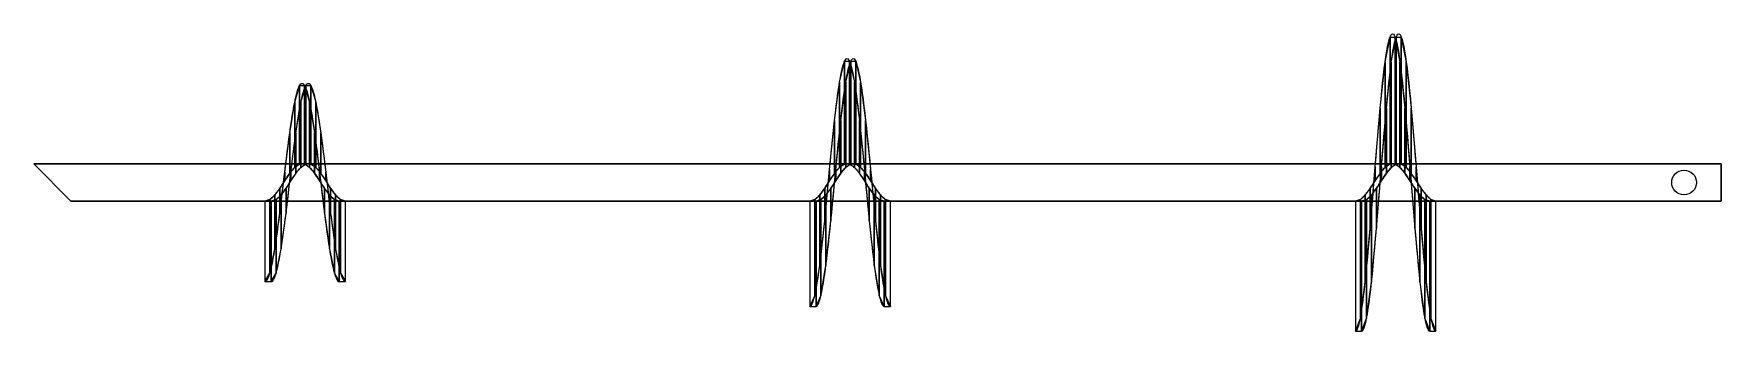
# Model space of a CAD drawing. Header units: inches. Extents: x -66.6 to 1.5, y -6 to 6.
import ezdxf

# ---------------------------------------------------------------- set-up
doc = ezdxf.new("R2010")
doc.units = ezdxf.units.IN
doc.header["$MEASUREMENT"] = 0
doc.layers.get('0').update_dxf_attribs({"linetype": 'CONTINUOUS'})

msp = doc.modelspace()

# ---------------------------------------------------------------- linework, layer by layer
for p, q in [((-57.25, -4), (-57, -4)), ((-54.25, -4), (-54, -4))]:
    msp.add_line(p, q)
for points in [[(-13.26, -6, 0), (-13.226, -5.985, -0.419), (-13.193, -5.942, -0.835), (-13.16, -5.869, -1.247), (-13.126, -5.768, -1.654), (-13.093, -5.638, -2.052), (-13.06, -5.481, -2.44), (-13.026, -5.298, -2.817), (-12.993, -5.088, -3.18), (-12.96, -4.854, -3.527), (-12.926, -4.596, -3.857), (-12.893, -4.316, -4.168), (-12.86, -4.015, -4.459), (-12.826, -3.694, -4.728), (-12.793, -3.355, -4.974), (-12.76, -3, -5.196), (-12.726, -2.63, -5.393), (-12.693, -2.248, -5.563), (-12.66, -1.854, -5.706), (-12.626, -1.452, -5.822), (-12.593, -1.042, -5.909), (-12.56, -0.627, -5.967), (-12.526, -0.209, -5.996), (-12.493, 0.209, -5.996), (-12.46, 0.627, -5.967), (-12.426, 1.042, -5.909), (-12.393, 1.452, -5.822), (-12.36, 1.854, -5.706), (-12.326, 2.248, -5.563), (-12.293, 2.63, -5.393), (-12.26, 3, -5.196), (-12.226, 3.355, -4.974), (-12.193, 3.694, -4.728), (-12.16, 4.015, -4.459), (-12.126, 4.316, -4.168), (-12.093, 4.596, -3.857), (-12.06, 4.854, -3.527), (-12.026, 5.088, -3.18), (-11.993, 5.298, -2.817), (-11.96, 5.481, -2.44), (-11.926, 5.638, -2.052), (-11.893, 5.768, -1.654), (-11.86, 5.869, -1.247), (-11.826, 5.942, -0.835), (-11.793, 5.985, -0.419), (-11.76, 6, 0), (-11.726, 5.985, 0.419), (-11.693, 5.942, 0.835), (-11.66, 5.869, 1.247), (-11.626, 5.768, 1.654), (-11.593, 5.638, 2.052), (-11.56, 5.481, 2.44), (-11.526, 5.298, 2.817), (-11.493, 5.088, 3.18), (-11.46, 4.854, 3.527), (-11.426, 4.596, 3.857), (-11.393, 4.316, 4.168), (-11.36, 4.015, 4.459), (-11.326, 3.694, 4.728), (-11.293, 3.355, 4.974), (-11.26, 3, 5.196), (-11.226, 2.63, 5.393), (-11.193, 2.248, 5.563), (-11.16, 1.854, 5.706), (-11.126, 1.452, 5.822), (-11.093, 1.042, 5.909), (-11.06, 0.627, 5.967), (-11.026, 0.209, 5.996), (-10.993, -0.209, 5.996), (-10.96, -0.627, 5.967), (-10.926, -1.042, 5.909), (-10.893, -1.452, 5.822), (-10.86, -1.854, 5.706), (-10.826, -2.248, 5.563), (-10.793, -2.63, 5.393), (-10.76, -3, 5.196), (-10.726, -3.355, 4.974), (-10.693, -3.694, 4.728), (-10.66, -4.015, 4.459), (-10.626, -4.316, 4.168), (-10.593, -4.596, 3.857), (-10.56, -4.854, 3.527), (-10.526, -5.088, 3.18), (-10.493, -5.298, 2.817), (-10.46, -5.481, 2.44), (-10.426, -5.638, 2.052), (-10.393, -5.768, 1.654), (-10.36, -5.869, 1.247), (-10.326, -5.942, 0.835), (-10.293, -5.985, 0.419), (-10.26, -6, 0)], [(-13.01, -6, 0), (-12.976, -5.985, -0.419), (-12.943, -5.942, -0.835), (-12.91, -5.869, -1.247), (-12.876, -5.768, -1.654), (-12.843, -5.638, -2.052), (-12.81, -5.481, -2.44), (-12.776, -5.298, -2.817), (-12.743, -5.088, -3.18), (-12.71, -4.854, -3.527), (-12.676, -4.596, -3.857), (-12.643, -4.316, -4.168), (-12.61, -4.015, -4.459), (-12.576, -3.694, -4.728), (-12.543, -3.355, -4.974), (-12.51, -3, -5.196), (-12.476, -2.63, -5.393), (-12.443, -2.248, -5.563), (-12.41, -1.854, -5.706), (-12.376, -1.452, -5.822), (-12.343, -1.042, -5.909), (-12.31, -0.627, -5.967), (-12.276, -0.209, -5.996), (-12.243, 0.209, -5.996), (-12.21, 0.627, -5.967), (-12.176, 1.042, -5.909), (-12.143, 1.452, -5.822), (-12.11, 1.854, -5.706), (-12.076, 2.248, -5.563), (-12.043, 2.63, -5.393), (-12.01, 3, -5.196), (-11.976, 3.355, -4.974), (-11.943, 3.694, -4.728), (-11.91, 4.015, -4.459), (-11.876, 4.316, -4.168), (-11.843, 4.596, -3.857), (-11.81, 4.854, -3.527), (-11.776, 5.088, -3.18), (-11.743, 5.298, -2.817), (-11.71, 5.481, -2.44), (-11.676, 5.638, -2.052), (-11.643, 5.768, -1.654), (-11.61, 5.869, -1.247), (-11.576, 5.942, -0.835), (-11.543, 5.985, -0.419), (-11.51, 6, 0), (-11.476, 5.985, 0.419), (-11.443, 5.942, 0.835), (-11.41, 5.869, 1.247), (-11.376, 5.768, 1.654), (-11.343, 5.638, 2.052), (-11.31, 5.481, 2.44), (-11.276, 5.298, 2.817), (-11.243, 5.088, 3.18), (-11.21, 4.854, 3.527), (-11.176, 4.596, 3.857), (-11.143, 4.316, 4.168), (-11.11, 4.015, 4.459), (-11.076, 3.694, 4.728), (-11.043, 3.355, 4.974), (-11.01, 3, 5.196), (-10.976, 2.63, 5.393), (-10.943, 2.248, 5.563), (-10.91, 1.854, 5.706), (-10.876, 1.452, 5.822), (-10.843, 1.042, 5.909), (-10.81, 0.627, 5.967), (-10.776, 0.209, 5.996), (-10.743, -0.209, 5.996), (-10.71, -0.627, 5.967), (-10.676, -1.042, 5.909), (-10.643, -1.452, 5.822), (-10.61, -1.854, 5.706), (-10.576, -2.248, 5.563), (-10.543, -2.63, 5.393), (-10.51, -3, 5.196), (-10.476, -3.355, 4.974), (-10.443, -3.694, 4.728), (-10.41, -4.015, 4.459), (-10.376, -4.316, 4.168), (-10.343, -4.596, 3.857), (-10.31, -4.854, 3.527), (-10.276, -5.088, 3.18), (-10.243, -5.298, 2.817), (-10.21, -5.481, 2.44), (-10.176, -5.638, 2.052), (-10.143, -5.768, 1.654), (-10.11, -5.869, 1.247), (-10.076, -5.942, 0.835), (-10.043, -5.985, 0.419), (-10.01, -6, 0)], [(-35.269, -5, 0), (-35.236, -4.988, -0.349), (-35.203, -4.951, -0.696), (-35.169, -4.891, -1.04), (-35.136, -4.806, -1.378), (-35.103, -4.698, -1.71), (-35.069, -4.568, -2.034), (-35.036, -4.415, -2.347), (-35.003, -4.24, -2.65), (-34.969, -4.045, -2.939), (-34.936, -3.83, -3.214), (-34.903, -3.597, -3.473), (-34.869, -3.346, -3.716), (-34.836, -3.078, -3.94), (-34.803, -2.796, -4.145), (-34.769, -2.5, -4.33), (-34.736, -2.192, -4.494), (-34.703, -1.873, -4.636), (-34.669, -1.545, -4.755), (-34.636, -1.21, -4.851), (-34.603, -0.868, -4.924), (-34.569, -0.523, -4.973), (-34.536, -0.174, -4.997), (-34.503, 0.174, -4.997), (-34.469, 0.523, -4.973), (-34.436, 0.868, -4.924), (-34.403, 1.21, -4.851), (-34.369, 1.545, -4.755), (-34.336, 1.873, -4.636), (-34.303, 2.192, -4.494), (-34.269, 2.5, -4.33), (-34.236, 2.796, -4.145), (-34.203, 3.078, -3.94), (-34.169, 3.346, -3.716), (-34.136, 3.597, -3.473), (-34.103, 3.83, -3.214), (-34.069, 4.045, -2.939), (-34.036, 4.24, -2.65), (-34.003, 4.415, -2.347), (-33.969, 4.568, -2.034), (-33.936, 4.698, -1.71), (-33.903, 4.806, -1.378), (-33.869, 4.891, -1.04), (-33.836, 4.951, -0.696), (-33.803, 4.988, -0.349), (-33.769, 5, 0), (-33.736, 4.988, 0.349), (-33.703, 4.951, 0.696), (-33.669, 4.891, 1.04), (-33.636, 4.806, 1.378), (-33.603, 4.698, 1.71), (-33.569, 4.568, 2.034), (-33.536, 4.415, 2.347), (-33.503, 4.24, 2.65), (-33.469, 4.045, 2.939), (-33.436, 3.83, 3.214), (-33.403, 3.597, 3.473), (-33.369, 3.346, 3.716), (-33.336, 3.078, 3.94), (-33.303, 2.796, 4.145), (-33.269, 2.5, 4.33), (-33.236, 2.192, 4.494), (-33.203, 1.873, 4.636), (-33.169, 1.545, 4.755), (-33.136, 1.21, 4.851), (-33.103, 0.868, 4.924), (-33.069, 0.523, 4.973), (-33.036, 0.174, 4.997), (-33.003, -0.174, 4.997), (-32.969, -0.523, 4.973), (-32.936, -0.868, 4.924), (-32.903, -1.21, 4.851), (-32.869, -1.545, 4.755), (-32.836, -1.873, 4.636), (-32.803, -2.192, 4.494), (-32.769, -2.5, 4.33), (-32.736, -2.796, 4.145), (-32.703, -3.078, 3.94), (-32.669, -3.346, 3.716), (-32.636, -3.597, 3.473), (-32.603, -3.83, 3.214), (-32.569, -4.045, 2.939), (-32.536, -4.24, 2.65), (-32.503, -4.415, 2.347), (-32.469, -4.568, 2.034), (-32.436, -4.698, 1.71), (-32.403, -4.806, 1.378), (-32.369, -4.891, 1.04), (-32.336, -4.951, 0.696), (-32.303, -4.988, 0.349), (-32.269, -5, 0)], [(-35.019, -5, 0), (-34.986, -4.988, -0.349), (-34.953, -4.951, -0.696), (-34.919, -4.891, -1.04), (-34.886, -4.806, -1.378), (-34.853, -4.698, -1.71), (-34.819, -4.568, -2.034), (-34.786, -4.415, -2.347), (-34.753, -4.24, -2.65), (-34.719, -4.045, -2.939), (-34.686, -3.83, -3.214), (-34.653, -3.597, -3.473), (-34.619, -3.346, -3.716), (-34.586, -3.078, -3.94), (-34.553, -2.796, -4.145), (-34.519, -2.5, -4.33), (-34.486, -2.192, -4.494), (-34.453, -1.873, -4.636), (-34.419, -1.545, -4.755), (-34.386, -1.21, -4.851), (-34.353, -0.868, -4.924), (-34.319, -0.523, -4.973), (-34.286, -0.174, -4.997), (-34.253, 0.174, -4.997), (-34.219, 0.523, -4.973), (-34.186, 0.868, -4.924), (-34.153, 1.21, -4.851), (-34.119, 1.545, -4.755), (-34.086, 1.873, -4.636), (-34.053, 2.192, -4.494), (-34.019, 2.5, -4.33), (-33.986, 2.796, -4.145), (-33.953, 3.078, -3.94), (-33.919, 3.346, -3.716), (-33.886, 3.597, -3.473), (-33.853, 3.83, -3.214), (-33.819, 4.045, -2.939), (-33.786, 4.24, -2.65), (-33.753, 4.415, -2.347), (-33.719, 4.568, -2.034), (-33.686, 4.698, -1.71), (-33.653, 4.806, -1.378), (-33.619, 4.891, -1.04), (-33.586, 4.951, -0.696), (-33.553, 4.988, -0.349), (-33.519, 5, 0), (-33.486, 4.988, 0.349), (-33.453, 4.951, 0.696), (-33.419, 4.891, 1.04), (-33.386, 4.806, 1.378), (-33.353, 4.698, 1.71), (-33.319, 4.568, 2.034), (-33.286, 4.415, 2.347), (-33.253, 4.24, 2.65), (-33.219, 4.045, 2.939), (-33.186, 3.83, 3.214), (-33.153, 3.597, 3.473), (-33.119, 3.346, 3.716), (-33.086, 3.078, 3.94), (-33.053, 2.796, 4.145), (-33.019, 2.5, 4.33), (-32.986, 2.192, 4.494), (-32.953, 1.873, 4.636), (-32.919, 1.545, 4.755), (-32.886, 1.21, 4.851), (-32.853, 0.868, 4.924), (-32.819, 0.523, 4.973), (-32.786, 0.174, 4.997), (-32.753, -0.174, 4.997), (-32.719, -0.523, 4.973), (-32.686, -0.868, 4.924), (-32.653, -1.21, 4.851), (-32.619, -1.545, 4.755), (-32.586, -1.873, 4.636), (-32.553, -2.192, 4.494), (-32.519, -2.5, 4.33), (-32.486, -2.796, 4.145), (-32.453, -3.078, 3.94), (-32.419, -3.346, 3.716), (-32.386, -3.597, 3.473), (-32.353, -3.83, 3.214), (-32.319, -4.045, 2.939), (-32.286, -4.24, 2.65), (-32.253, -4.415, 2.347), (-32.219, -4.568, 2.034), (-32.186, -4.698, 1.71), (-32.153, -4.806, 1.378), (-32.119, -4.891, 1.04), (-32.086, -4.951, 0.696), (-32.053, -4.988, 0.349), (-32.019, -5, 0)], [(-57.25, -4, 0), (-57.217, -3.99, -0.279), (-57.183, -3.961, -0.557), (-57.15, -3.913, -0.832), (-57.117, -3.845, -1.103), (-57.083, -3.759, -1.368), (-57.05, -3.654, -1.627), (-57.017, -3.532, -1.878), (-56.983, -3.392, -2.12), (-56.95, -3.236, -2.351), (-56.917, -3.064, -2.571), (-56.883, -2.877, -2.779), (-56.85, -2.677, -2.973), (-56.817, -2.463, -3.152), (-56.783, -2.237, -3.316), (-56.75, -2, -3.464), (-56.717, -1.753, -3.595), (-56.683, -1.498, -3.709), (-56.65, -1.236, -3.804), (-56.617, -0.968, -3.881), (-56.583, -0.695, -3.939), (-56.55, -0.418, -3.978), (-56.517, -0.14, -3.998), (-56.483, 0.14, -3.998), (-56.45, 0.418, -3.978), (-56.417, 0.695, -3.939), (-56.383, 0.968, -3.881), (-56.35, 1.236, -3.804), (-56.317, 1.498, -3.709), (-56.283, 1.753, -3.595), (-56.25, 2, -3.464), (-56.217, 2.237, -3.316), (-56.183, 2.463, -3.152), (-56.15, 2.677, -2.973), (-56.117, 2.877, -2.779), (-56.083, 3.064, -2.571), (-56.05, 3.236, -2.351), (-56.017, 3.392, -2.12), (-55.983, 3.532, -1.878), (-55.95, 3.654, -1.627), (-55.917, 3.759, -1.368), (-55.883, 3.845, -1.103), (-55.85, 3.913, -0.832), (-55.817, 3.961, -0.557), (-55.783, 3.99, -0.279), (-55.75, 4, 0), (-55.717, 3.99, 0.279), (-55.683, 3.961, 0.557), (-55.65, 3.913, 0.832), (-55.617, 3.845, 1.103), (-55.583, 3.759, 1.368), (-55.55, 3.654, 1.627), (-55.517, 3.532, 1.878), (-55.483, 3.392, 2.12), (-55.45, 3.236, 2.351), (-55.417, 3.064, 2.571), (-55.383, 2.877, 2.779), (-55.35, 2.677, 2.973), (-55.317, 2.463, 3.152), (-55.283, 2.237, 3.316), (-55.25, 2, 3.464), (-55.217, 1.753, 3.595), (-55.183, 1.498, 3.709), (-55.15, 1.236, 3.804), (-55.117, 0.968, 3.881), (-55.083, 0.695, 3.939), (-55.05, 0.418, 3.978), (-55.017, 0.14, 3.998), (-54.983, -0.14, 3.998), (-54.95, -0.418, 3.978), (-54.917, -0.695, 3.939), (-54.883, -0.968, 3.881), (-54.85, -1.236, 3.804), (-54.817, -1.498, 3.709), (-54.783, -1.753, 3.595), (-54.75, -2, 3.464), (-54.717, -2.237, 3.316), (-54.683, -2.463, 3.152), (-54.65, -2.677, 2.973), (-54.617, -2.877, 2.779), (-54.583, -3.064, 2.571), (-54.55, -3.236, 2.351), (-54.517, -3.392, 2.12), (-54.483, -3.532, 1.878), (-54.45, -3.654, 1.627), (-54.417, -3.759, 1.368), (-54.383, -3.845, 1.103), (-54.35, -3.913, 0.832), (-54.317, -3.961, 0.557), (-54.283, -3.99, 0.279), (-54.25, -4, 0)], [(-57, -4, 0), (-56.967, -3.99, -0.279), (-56.933, -3.961, -0.557), (-56.9, -3.913, -0.832), (-56.867, -3.845, -1.103), (-56.833, -3.759, -1.368), (-56.8, -3.654, -1.627), (-56.767, -3.532, -1.878), (-56.733, -3.392, -2.12), (-56.7, -3.236, -2.351), (-56.667, -3.064, -2.571), (-56.633, -2.877, -2.779), (-56.6, -2.677, -2.973), (-56.567, -2.463, -3.152), (-56.533, -2.237, -3.316), (-56.5, -2, -3.464), (-56.467, -1.753, -3.595), (-56.433, -1.498, -3.709), (-56.4, -1.236, -3.804), (-56.367, -0.968, -3.881), (-56.333, -0.695, -3.939), (-56.3, -0.418, -3.978), (-56.267, -0.14, -3.998), (-56.233, 0.14, -3.998), (-56.2, 0.418, -3.978), (-56.167, 0.695, -3.939), (-56.133, 0.968, -3.881), (-56.1, 1.236, -3.804), (-56.067, 1.498, -3.709), (-56.033, 1.753, -3.595), (-56, 2, -3.464), (-55.967, 2.237, -3.316), (-55.933, 2.463, -3.152), (-55.9, 2.677, -2.973), (-55.867, 2.877, -2.779), (-55.833, 3.064, -2.571), (-55.8, 3.236, -2.351), (-55.767, 3.392, -2.12), (-55.733, 3.532, -1.878), (-55.7, 3.654, -1.627), (-55.667, 3.759, -1.368), (-55.633, 3.845, -1.103), (-55.6, 3.913, -0.832), (-55.567, 3.961, -0.557), (-55.533, 3.99, -0.279), (-55.5, 4, 0), (-55.467, 3.99, 0.279), (-55.433, 3.961, 0.557), (-55.4, 3.913, 0.832), (-55.367, 3.845, 1.103), (-55.333, 3.759, 1.368), (-55.3, 3.654, 1.627), (-55.267, 3.532, 1.878), (-55.233, 3.392, 2.12), (-55.2, 3.236, 2.351), (-55.167, 3.064, 2.571), (-55.133, 2.877, 2.779), (-55.1, 2.677, 2.973), (-55.067, 2.463, 3.152), (-55.033, 2.237, 3.316), (-55, 2, 3.464), (-54.967, 1.753, 3.595), (-54.933, 1.498, 3.709), (-54.9, 1.236, 3.804), (-54.867, 0.968, 3.881), (-54.833, 0.695, 3.939), (-54.8, 0.418, 3.978), (-54.767, 0.14, 3.998), (-54.733, -0.14, 3.998), (-54.7, -0.418, 3.978), (-54.667, -0.695, 3.939), (-54.633, -0.968, 3.881), (-54.6, -1.236, 3.804), (-54.567, -1.498, 3.709), (-54.533, -1.753, 3.595), (-54.5, -2, 3.464), (-54.467, -2.237, 3.316), (-54.433, -2.463, 3.152), (-54.4, -2.677, 2.973), (-54.367, -2.877, 2.779), (-54.333, -3.064, 2.571), (-54.3, -3.236, 2.351), (-54.267, -3.392, 2.12), (-54.233, -3.532, 1.878), (-54.2, -3.654, 1.627), (-54.167, -3.759, 1.368), (-54.133, -3.845, 1.103), (-54.1, -3.913, 0.832), (-54.067, -3.961, 0.557), (-54.033, -3.99, 0.279), (-54, -4, 0)], [(-57.25, -0.75, 0), (-57.217, -0.748, -0.052), (-57.183, -0.743, -0.104), (-57.15, -0.734, -0.156), (-57.117, -0.721, -0.207), (-57.083, -0.705, -0.257), (-57.05, -0.685, -0.305), (-57.017, -0.662, -0.352), (-56.983, -0.636, -0.397), (-56.95, -0.607, -0.441), (-56.917, -0.575, -0.482), (-56.883, -0.54, -0.521), (-56.85, -0.502, -0.557), (-56.817, -0.462, -0.591), (-56.783, -0.419, -0.622), (-56.75, -0.375, -0.65), (-56.717, -0.329, -0.674), (-56.683, -0.281, -0.695), (-56.65, -0.232, -0.713), (-56.617, -0.181, -0.728), (-56.583, -0.13, -0.739), (-56.55, -0.078, -0.746), (-56.517, -0.026, -0.75), (-56.483, 0.026, -0.75), (-56.45, 0.078, -0.746), (-56.417, 0.13, -0.739), (-56.383, 0.181, -0.728), (-56.35, 0.232, -0.713), (-56.317, 0.281, -0.695), (-56.283, 0.329, -0.674), (-56.25, 0.375, -0.65), (-56.217, 0.419, -0.622), (-56.183, 0.462, -0.591), (-56.15, 0.502, -0.557), (-56.117, 0.54, -0.521), (-56.083, 0.575, -0.482), (-56.05, 0.607, -0.441), (-56.017, 0.636, -0.397), (-55.983, 0.662, -0.352), (-55.95, 0.685, -0.305), (-55.917, 0.705, -0.257), (-55.883, 0.721, -0.207), (-55.85, 0.734, -0.156), (-55.817, 0.743, -0.104), (-55.783, 0.748, -0.052), (-55.75, 0.75, 0), (-55.717, 0.748, 0.052), (-55.683, 0.743, 0.104), (-55.65, 0.734, 0.156), (-55.617, 0.721, 0.207), (-55.583, 0.705, 0.257), (-55.55, 0.685, 0.305), (-55.517, 0.662, 0.352), (-55.483, 0.636, 0.397), (-55.45, 0.607, 0.441), (-55.417, 0.575, 0.482), (-55.383, 0.54, 0.521), (-55.35, 0.502, 0.557), (-55.317, 0.462, 0.591), (-55.283, 0.419, 0.622), (-55.25, 0.375, 0.65), (-55.217, 0.329, 0.674), (-55.183, 0.281, 0.695), (-55.15, 0.232, 0.713), (-55.117, 0.181, 0.728), (-55.083, 0.13, 0.739), (-55.05, 0.078, 0.746), (-55.017, 0.026, 0.75), (-54.983, -0.026, 0.75), (-54.95, -0.078, 0.746), (-54.917, -0.13, 0.739), (-54.883, -0.181, 0.728), (-54.85, -0.232, 0.713), (-54.817, -0.281, 0.695), (-54.783, -0.329, 0.674), (-54.75, -0.375, 0.65), (-54.717, -0.419, 0.622), (-54.683, -0.462, 0.591), (-54.65, -0.502, 0.557), (-54.617, -0.54, 0.521), (-54.583, -0.575, 0.482), (-54.55, -0.607, 0.441), (-54.517, -0.636, 0.397), (-54.483, -0.662, 0.352), (-54.45, -0.685, 0.305), (-54.417, -0.705, 0.257), (-54.383, -0.721, 0.207), (-54.35, -0.734, 0.156), (-54.317, -0.743, 0.104), (-54.283, -0.748, 0.052), (-54.25, -0.75, 0)], [(-57, -0.75, 0), (-56.967, -0.748, -0.052), (-56.933, -0.743, -0.104), (-56.9, -0.734, -0.156), (-56.867, -0.721, -0.207), (-56.833, -0.705, -0.257), (-56.8, -0.685, -0.305), (-56.767, -0.662, -0.352), (-56.733, -0.636, -0.397), (-56.7, -0.607, -0.441), (-56.667, -0.575, -0.482), (-56.633, -0.54, -0.521), (-56.6, -0.502, -0.557), (-56.567, -0.462, -0.591), (-56.533, -0.419, -0.622), (-56.5, -0.375, -0.65), (-56.467, -0.329, -0.674), (-56.433, -0.281, -0.695), (-56.4, -0.232, -0.713), (-56.367, -0.181, -0.728), (-56.333, -0.13, -0.739), (-56.3, -0.078, -0.746), (-56.267, -0.026, -0.75), (-56.233, 0.026, -0.75), (-56.2, 0.078, -0.746), (-56.167, 0.13, -0.739), (-56.133, 0.181, -0.728), (-56.1, 0.232, -0.713), (-56.067, 0.281, -0.695), (-56.033, 0.329, -0.674), (-56, 0.375, -0.65), (-55.967, 0.419, -0.622), (-55.933, 0.462, -0.591), (-55.9, 0.502, -0.557), (-55.867, 0.54, -0.521), (-55.833, 0.575, -0.482), (-55.8, 0.607, -0.441), (-55.767, 0.636, -0.397), (-55.733, 0.662, -0.352), (-55.7, 0.685, -0.305), (-55.667, 0.705, -0.257), (-55.633, 0.721, -0.207), (-55.6, 0.734, -0.156), (-55.567, 0.743, -0.104), (-55.533, 0.748, -0.052), (-55.5, 0.75, 0), (-55.467, 0.748, 0.052), (-55.433, 0.743, 0.104), (-55.4, 0.734, 0.156), (-55.367, 0.721, 0.207), (-55.333, 0.705, 0.257), (-55.3, 0.685, 0.305), (-55.267, 0.662, 0.352), (-55.233, 0.636, 0.397), (-55.2, 0.607, 0.441), (-55.167, 0.575, 0.482), (-55.133, 0.54, 0.521), (-55.1, 0.502, 0.557), (-55.067, 0.462, 0.591), (-55.033, 0.419, 0.622), (-55, 0.375, 0.65), (-54.967, 0.329, 0.674), (-54.933, 0.281, 0.695), (-54.9, 0.232, 0.713), (-54.867, 0.181, 0.728), (-54.833, 0.13, 0.739), (-54.8, 0.078, 0.746), (-54.767, 0.026, 0.75), (-54.733, -0.026, 0.75), (-54.7, -0.078, 0.746), (-54.667, -0.13, 0.739), (-54.633, -0.181, 0.728), (-54.6, -0.232, 0.713), (-54.567, -0.281, 0.695), (-54.533, -0.329, 0.674), (-54.5, -0.375, 0.65), (-54.467, -0.419, 0.622), (-54.433, -0.462, 0.591), (-54.4, -0.502, 0.557), (-54.367, -0.54, 0.521), (-54.333, -0.575, 0.482), (-54.3, -0.607, 0.441), (-54.267, -0.636, 0.397), (-54.233, -0.662, 0.352), (-54.2, -0.685, 0.305), (-54.167, -0.705, 0.257), (-54.133, -0.721, 0.207), (-54.1, -0.734, 0.156), (-54.067, -0.743, 0.104), (-54.033, -0.748, 0.052), (-54, -0.75, 0)], [(-35.269, -0.75, 0), (-35.236, -0.748, -0.052), (-35.203, -0.743, -0.104), (-35.169, -0.734, -0.156), (-35.136, -0.721, -0.207), (-35.103, -0.705, -0.257), (-35.069, -0.685, -0.305), (-35.036, -0.662, -0.352), (-35.003, -0.636, -0.397), (-34.969, -0.607, -0.441), (-34.936, -0.575, -0.482), (-34.903, -0.54, -0.521), (-34.869, -0.502, -0.557), (-34.836, -0.462, -0.591), (-34.803, -0.419, -0.622), (-34.769, -0.375, -0.65), (-34.736, -0.329, -0.674), (-34.703, -0.281, -0.695), (-34.669, -0.232, -0.713), (-34.636, -0.181, -0.728), (-34.603, -0.13, -0.739), (-34.569, -0.078, -0.746), (-34.536, -0.026, -0.75), (-34.503, 0.026, -0.75), (-34.469, 0.078, -0.746), (-34.436, 0.13, -0.739), (-34.403, 0.181, -0.728), (-34.369, 0.232, -0.713), (-34.336, 0.281, -0.695), (-34.303, 0.329, -0.674), (-34.269, 0.375, -0.65), (-34.236, 0.419, -0.622), (-34.203, 0.462, -0.591), (-34.169, 0.502, -0.557), (-34.136, 0.54, -0.521), (-34.103, 0.575, -0.482), (-34.069, 0.607, -0.441), (-34.036, 0.636, -0.397), (-34.003, 0.662, -0.352), (-33.969, 0.685, -0.305), (-33.936, 0.705, -0.257), (-33.903, 0.721, -0.207), (-33.869, 0.734, -0.156), (-33.836, 0.743, -0.104), (-33.803, 0.748, -0.052), (-33.769, 0.75, 0), (-33.736, 0.748, 0.052), (-33.703, 0.743, 0.104), (-33.669, 0.734, 0.156), (-33.636, 0.721, 0.207), (-33.603, 0.705, 0.257), (-33.569, 0.685, 0.305), (-33.536, 0.662, 0.352), (-33.503, 0.636, 0.397), (-33.469, 0.607, 0.441), (-33.436, 0.575, 0.482), (-33.403, 0.54, 0.521), (-33.369, 0.502, 0.557), (-33.336, 0.462, 0.591), (-33.303, 0.419, 0.622), (-33.269, 0.375, 0.65), (-33.236, 0.329, 0.674), (-33.203, 0.281, 0.695), (-33.169, 0.232, 0.713), (-33.136, 0.181, 0.728), (-33.103, 0.13, 0.739), (-33.069, 0.078, 0.746), (-33.036, 0.026, 0.75), (-33.003, -0.026, 0.75), (-32.969, -0.078, 0.746), (-32.936, -0.13, 0.739), (-32.903, -0.181, 0.728), (-32.869, -0.232, 0.713), (-32.836, -0.281, 0.695), (-32.803, -0.329, 0.674), (-32.769, -0.375, 0.65), (-32.736, -0.419, 0.622), (-32.703, -0.462, 0.591), (-32.669, -0.502, 0.557), (-32.636, -0.54, 0.521), (-32.603, -0.575, 0.482), (-32.569, -0.607, 0.441), (-32.536, -0.636, 0.397), (-32.503, -0.662, 0.352), (-32.469, -0.685, 0.305), (-32.436, -0.705, 0.257), (-32.403, -0.721, 0.207), (-32.369, -0.734, 0.156), (-32.336, -0.743, 0.104), (-32.303, -0.748, 0.052), (-32.269, -0.75, 0)], [(-35.019, -0.75, 0), (-34.986, -0.748, -0.052), (-34.953, -0.743, -0.104), (-34.919, -0.734, -0.156), (-34.886, -0.721, -0.207), (-34.853, -0.705, -0.257), (-34.819, -0.685, -0.305), (-34.786, -0.662, -0.352), (-34.753, -0.636, -0.397), (-34.719, -0.607, -0.441), (-34.686, -0.575, -0.482), (-34.653, -0.54, -0.521), (-34.619, -0.502, -0.557), (-34.586, -0.462, -0.591), (-34.553, -0.419, -0.622), (-34.519, -0.375, -0.65), (-34.486, -0.329, -0.674), (-34.453, -0.281, -0.695), (-34.419, -0.232, -0.713), (-34.386, -0.181, -0.728), (-34.353, -0.13, -0.739), (-34.319, -0.078, -0.746), (-34.286, -0.026, -0.75), (-34.253, 0.026, -0.75), (-34.219, 0.078, -0.746), (-34.186, 0.13, -0.739), (-34.153, 0.181, -0.728), (-34.119, 0.232, -0.713), (-34.086, 0.281, -0.695), (-34.053, 0.329, -0.674), (-34.019, 0.375, -0.65), (-33.986, 0.419, -0.622), (-33.953, 0.462, -0.591), (-33.919, 0.502, -0.557), (-33.886, 0.54, -0.521), (-33.853, 0.575, -0.482), (-33.819, 0.607, -0.441), (-33.786, 0.636, -0.397), (-33.753, 0.662, -0.352), (-33.719, 0.685, -0.305), (-33.686, 0.705, -0.257), (-33.653, 0.721, -0.207), (-33.619, 0.734, -0.156), (-33.586, 0.743, -0.104), (-33.553, 0.748, -0.052), (-33.519, 0.75, 0), (-33.486, 0.748, 0.052), (-33.453, 0.743, 0.104), (-33.419, 0.734, 0.156), (-33.386, 0.721, 0.207), (-33.353, 0.705, 0.257), (-33.319, 0.685, 0.305), (-33.286, 0.662, 0.352), (-33.253, 0.636, 0.397), (-33.219, 0.607, 0.441), (-33.186, 0.575, 0.482), (-33.153, 0.54, 0.521), (-33.119, 0.502, 0.557), (-33.086, 0.462, 0.591), (-33.053, 0.419, 0.622), (-33.019, 0.375, 0.65), (-32.986, 0.329, 0.674), (-32.953, 0.281, 0.695), (-32.919, 0.232, 0.713), (-32.886, 0.181, 0.728), (-32.853, 0.13, 0.739), (-32.819, 0.078, 0.746), (-32.786, 0.026, 0.75), (-32.753, -0.026, 0.75), (-32.719, -0.078, 0.746), (-32.686, -0.13, 0.739), (-32.653, -0.181, 0.728), (-32.619, -0.232, 0.713), (-32.586, -0.281, 0.695), (-32.553, -0.329, 0.674), (-32.519, -0.375, 0.65), (-32.486, -0.419, 0.622), (-32.453, -0.462, 0.591), (-32.419, -0.502, 0.557), (-32.386, -0.54, 0.521), (-32.353, -0.575, 0.482), (-32.319, -0.607, 0.441), (-32.286, -0.636, 0.397), (-32.253, -0.662, 0.352), (-32.219, -0.685, 0.305), (-32.186, -0.705, 0.257), (-32.153, -0.721, 0.207), (-32.119, -0.734, 0.156), (-32.086, -0.743, 0.104), (-32.053, -0.748, 0.052), (-32.019, -0.75, 0)], [(-13.26, -0.75, 0), (-13.226, -0.748, -0.052), (-13.193, -0.743, -0.104), (-13.16, -0.734, -0.156), (-13.126, -0.721, -0.207), (-13.093, -0.705, -0.257), (-13.06, -0.685, -0.305), (-13.026, -0.662, -0.352), (-12.993, -0.636, -0.397), (-12.96, -0.607, -0.441), (-12.926, -0.575, -0.482), (-12.893, -0.54, -0.521), (-12.86, -0.502, -0.557), (-12.826, -0.462, -0.591), (-12.793, -0.419, -0.622), (-12.76, -0.375, -0.65), (-12.726, -0.329, -0.674), (-12.693, -0.281, -0.695), (-12.66, -0.232, -0.713), (-12.626, -0.181, -0.728), (-12.593, -0.13, -0.739), (-12.56, -0.078, -0.746), (-12.526, -0.026, -0.75), (-12.493, 0.026, -0.75), (-12.46, 0.078, -0.746), (-12.426, 0.13, -0.739), (-12.393, 0.181, -0.728), (-12.36, 0.232, -0.713), (-12.326, 0.281, -0.695), (-12.293, 0.329, -0.674), (-12.26, 0.375, -0.65), (-12.226, 0.419, -0.622), (-12.193, 0.462, -0.591), (-12.16, 0.502, -0.557), (-12.126, 0.54, -0.521), (-12.093, 0.575, -0.482), (-12.06, 0.607, -0.441), (-12.026, 0.636, -0.397), (-11.993, 0.662, -0.352), (-11.96, 0.685, -0.305), (-11.926, 0.705, -0.257), (-11.893, 0.721, -0.207), (-11.86, 0.734, -0.156), (-11.826, 0.743, -0.104), (-11.793, 0.748, -0.052), (-11.76, 0.75, 0), (-11.726, 0.748, 0.052), (-11.693, 0.743, 0.104), (-11.66, 0.734, 0.156), (-11.626, 0.721, 0.207), (-11.593, 0.705, 0.257), (-11.56, 0.685, 0.305), (-11.526, 0.662, 0.352), (-11.493, 0.636, 0.397), (-11.46, 0.607, 0.441), (-11.426, 0.575, 0.482), (-11.393, 0.54, 0.521), (-11.36, 0.502, 0.557), (-11.326, 0.462, 0.591), (-11.293, 0.419, 0.622), (-11.26, 0.375, 0.65), (-11.226, 0.329, 0.674), (-11.193, 0.281, 0.695), (-11.16, 0.232, 0.713), (-11.126, 0.181, 0.728), (-11.093, 0.13, 0.739), (-11.06, 0.078, 0.746), (-11.026, 0.026, 0.75), (-10.993, -0.026, 0.75), (-10.96, -0.078, 0.746), (-10.926, -0.13, 0.739), (-10.893, -0.181, 0.728), (-10.86, -0.232, 0.713), (-10.826, -0.281, 0.695), (-10.793, -0.329, 0.674), (-10.76, -0.375, 0.65), (-10.726, -0.419, 0.622), (-10.693, -0.462, 0.591), (-10.66, -0.502, 0.557), (-10.626, -0.54, 0.521), (-10.593, -0.575, 0.482), (-10.56, -0.607, 0.441), (-10.526, -0.636, 0.397), (-10.493, -0.662, 0.352), (-10.46, -0.685, 0.305), (-10.426, -0.705, 0.257), (-10.393, -0.721, 0.207), (-10.36, -0.734, 0.156), (-10.326, -0.743, 0.104), (-10.293, -0.748, 0.052), (-10.26, -0.75, 0)], [(-13.01, -0.75, 0), (-12.976, -0.748, -0.052), (-12.943, -0.743, -0.104), (-12.91, -0.734, -0.156), (-12.876, -0.721, -0.207), (-12.843, -0.705, -0.257), (-12.81, -0.685, -0.305), (-12.776, -0.662, -0.352), (-12.743, -0.636, -0.397), (-12.71, -0.607, -0.441), (-12.676, -0.575, -0.482), (-12.643, -0.54, -0.521), (-12.61, -0.502, -0.557), (-12.576, -0.462, -0.591), (-12.543, -0.419, -0.622), (-12.51, -0.375, -0.65), (-12.476, -0.329, -0.674), (-12.443, -0.281, -0.695), (-12.41, -0.232, -0.713), (-12.376, -0.181, -0.728), (-12.343, -0.13, -0.739), (-12.31, -0.078, -0.746), (-12.276, -0.026, -0.75), (-12.243, 0.026, -0.75), (-12.21, 0.078, -0.746), (-12.176, 0.13, -0.739), (-12.143, 0.181, -0.728), (-12.11, 0.232, -0.713), (-12.076, 0.281, -0.695), (-12.043, 0.329, -0.674), (-12.01, 0.375, -0.65), (-11.976, 0.419, -0.622), (-11.943, 0.462, -0.591), (-11.91, 0.502, -0.557), (-11.876, 0.54, -0.521), (-11.843, 0.575, -0.482), (-11.81, 0.607, -0.441), (-11.776, 0.636, -0.397), (-11.743, 0.662, -0.352), (-11.71, 0.685, -0.305), (-11.676, 0.705, -0.257), (-11.643, 0.721, -0.207), (-11.61, 0.734, -0.156), (-11.576, 0.743, -0.104), (-11.543, 0.748, -0.052), (-11.51, 0.75, 0), (-11.476, 0.748, 0.052), (-11.443, 0.743, 0.104), (-11.41, 0.734, 0.156), (-11.376, 0.721, 0.207), (-11.343, 0.705, 0.257), (-11.31, 0.685, 0.305), (-11.276, 0.662, 0.352), (-11.243, 0.636, 0.397), (-11.21, 0.607, 0.441), (-11.176, 0.575, 0.482), (-11.143, 0.54, 0.521), (-11.11, 0.502, 0.557), (-11.076, 0.462, 0.591), (-11.043, 0.419, 0.622), (-11.01, 0.375, 0.65), (-10.976, 0.329, 0.674), (-10.943, 0.281, 0.695), (-10.91, 0.232, 0.713), (-10.876, 0.181, 0.728), (-10.843, 0.13, 0.739), (-10.81, 0.078, 0.746), (-10.776, 0.026, 0.75), (-10.743, -0.026, 0.75), (-10.71, -0.078, 0.746), (-10.676, -0.13, 0.739), (-10.643, -0.181, 0.728), (-10.61, -0.232, 0.713), (-10.576, -0.281, 0.695), (-10.543, -0.329, 0.674), (-10.51, -0.375, 0.65), (-10.476, -0.419, 0.622), (-10.443, -0.462, 0.591), (-10.41, -0.502, 0.557), (-10.376, -0.54, 0.521), (-10.343, -0.575, 0.482), (-10.31, -0.607, 0.441), (-10.276, -0.636, 0.397), (-10.243, -0.662, 0.352), (-10.21, -0.685, 0.305), (-10.176, -0.705, 0.257), (-10.143, -0.721, 0.207), (-10.11, -0.734, 0.156), (-10.076, -0.743, 0.104), (-10.043, -0.748, 0.052), (-10.01, -0.75, 0)]]:
    msp.add_polyline3d(points)
at = {"color": 0}
for centre in [(0, 0, 0.75), (0, 0, -0.75)]:
    msp.add_circle(centre, 0.5, dxfattribs=at)
for points in [[(-57.25, -0.75), (-57.25, -4), (-57, -4), (-57, -0.75)], [(-54.25, -0.75), (-54.25, -4), (-54, -4), (-54, -0.75)], [(-35.269, -0.75), (-35.269, -5), (-35.019, -5), (-35.019, -0.75)], [(-32.269, -0.75), (-32.269, -5), (-32.019, -5), (-32.019, -0.75)], [(-13.26, -0.75), (-13.26, -6), (-13.01, -6), (-13.01, -0.75)], [(-10.26, -0.75), (-10.26, -6), (-10.01, -6), (-10.01, -0.75)]]:
    msp.add_3dface(points)

# ---------------------------------------------------------------- meshes
mesh = msp.add_polymesh((2, 16), dxfattribs=at)
for k, corner in enumerate([(-13.26, -6), (-13.06, -5.481, -2.44), (-12.86, -4.015, -4.459), (-12.66, -1.854, -5.706), (-12.46, 0.627, -5.967), (-12.26, 3, -5.196), (-12.06, 4.854, -3.527), (-11.86, 5.869, -1.247), (-11.66, 5.869, 1.247), (-11.46, 4.854, 3.527), (-11.26, 3, 5.196), (-11.06, 0.627, 5.967), (-10.86, -1.854, 5.706), (-10.66, -4.015, 4.459), (-10.46, -5.481, 2.44), (-10.26, -6), (-13.26, -0.75), (-13.06, -0.685, -0.305), (-12.86, -0.502, -0.557), (-12.66, -0.232, -0.713), (-12.46, 0.078, -0.746), (-12.26, 0.375, -0.65), (-12.06, 0.607, -0.441), (-11.86, 0.734, -0.156), (-11.66, 0.734, 0.156), (-11.46, 0.607, 0.441), (-11.26, 0.375, 0.65), (-11.06, 0.078, 0.746), (-10.86, -0.232, 0.713), (-10.66, -0.502, 0.557), (-10.46, -0.685, 0.305), (-10.26, -0.75)]):
    mesh.set_mesh_vertex(divmod(k, 16), corner)
mesh = msp.add_polymesh((2, 16), dxfattribs=at)
for k, corner in enumerate([(-13.01, -6), (-12.81, -5.481, -2.44), (-12.61, -4.015, -4.459), (-12.41, -1.854, -5.706), (-12.21, 0.627, -5.967), (-12.01, 3, -5.196), (-11.81, 4.854, -3.527), (-11.61, 5.869, -1.247), (-11.41, 5.869, 1.247), (-11.21, 4.854, 3.527), (-11.01, 3, 5.196), (-10.81, 0.627, 5.967), (-10.61, -1.854, 5.706), (-10.41, -4.015, 4.459), (-10.21, -5.481, 2.44), (-10.01, -6), (-13.01, -0.75), (-12.81, -0.685, -0.305), (-12.61, -0.502, -0.557), (-12.41, -0.232, -0.713), (-12.21, 0.078, -0.746), (-12.01, 0.375, -0.65), (-11.81, 0.607, -0.441), (-11.61, 0.734, -0.156), (-11.41, 0.734, 0.156), (-11.21, 0.607, 0.441), (-11.01, 0.375, 0.65), (-10.81, 0.078, 0.746), (-10.61, -0.232, 0.713), (-10.41, -0.502, 0.557), (-10.21, -0.685, 0.305), (-10.01, -0.75)]):
    mesh.set_mesh_vertex(divmod(k, 16), corner)
mesh = msp.add_polymesh((2, 16), dxfattribs=at)
for k, corner in enumerate([(-35.269, -5), (-35.069, -4.568, -2.034), (-34.869, -3.346, -3.716), (-34.669, -1.545, -4.755), (-34.469, 0.523, -4.973), (-34.269, 2.5, -4.33), (-34.069, 4.045, -2.939), (-33.869, 4.891, -1.04), (-33.669, 4.891, 1.04), (-33.469, 4.045, 2.939), (-33.269, 2.5, 4.33), (-33.069, 0.523, 4.973), (-32.869, -1.545, 4.755), (-32.669, -3.346, 3.716), (-32.469, -4.568, 2.034), (-32.269, -5), (-35.269, -0.75), (-35.069, -0.685, -0.305), (-34.869, -0.502, -0.557), (-34.669, -0.232, -0.713), (-34.469, 0.078, -0.746), (-34.269, 0.375, -0.65), (-34.069, 0.607, -0.441), (-33.869, 0.734, -0.156), (-33.669, 0.734, 0.156), (-33.469, 0.607, 0.441), (-33.269, 0.375, 0.65), (-33.069, 0.078, 0.746), (-32.869, -0.232, 0.713), (-32.669, -0.502, 0.557), (-32.469, -0.685, 0.305), (-32.269, -0.75)]):
    mesh.set_mesh_vertex(divmod(k, 16), corner)
mesh = msp.add_polymesh((2, 16), dxfattribs=at)
for k, corner in enumerate([(-35.019, -5), (-34.819, -4.568, -2.034), (-34.619, -3.346, -3.716), (-34.419, -1.545, -4.755), (-34.219, 0.523, -4.973), (-34.019, 2.5, -4.33), (-33.819, 4.045, -2.939), (-33.619, 4.891, -1.04), (-33.419, 4.891, 1.04), (-33.219, 4.045, 2.939), (-33.019, 2.5, 4.33), (-32.819, 0.523, 4.973), (-32.619, -1.545, 4.755), (-32.419, -3.346, 3.716), (-32.219, -4.568, 2.034), (-32.019, -5), (-35.019, -0.75), (-34.819, -0.685, -0.305), (-34.619, -0.502, -0.557), (-34.419, -0.232, -0.713), (-34.219, 0.078, -0.746), (-34.019, 0.375, -0.65), (-33.819, 0.607, -0.441), (-33.619, 0.734, -0.156), (-33.419, 0.734, 0.156), (-33.219, 0.607, 0.441), (-33.019, 0.375, 0.65), (-32.819, 0.078, 0.746), (-32.619, -0.232, 0.713), (-32.419, -0.502, 0.557), (-32.219, -0.685, 0.305), (-32.019, -0.75)]):
    mesh.set_mesh_vertex(divmod(k, 16), corner)
mesh = msp.add_polymesh((2, 16), dxfattribs=at)
for k, corner in enumerate([(-57.25, -4), (-57.05, -3.654, -1.627), (-56.85, -2.677, -2.973), (-56.65, -1.236, -3.804), (-56.45, 0.418, -3.978), (-56.25, 2, -3.464), (-56.05, 3.236, -2.351), (-55.85, 3.913, -0.832), (-55.65, 3.913, 0.832), (-55.45, 3.236, 2.351), (-55.25, 2, 3.464), (-55.05, 0.418, 3.978), (-54.85, -1.236, 3.804), (-54.65, -2.677, 2.973), (-54.45, -3.654, 1.627), (-54.25, -4), (-57.25, -0.75), (-57.05, -0.685, -0.305), (-56.85, -0.502, -0.557), (-56.65, -0.232, -0.713), (-56.45, 0.078, -0.746), (-56.25, 0.375, -0.65), (-56.05, 0.607, -0.441), (-55.85, 0.734, -0.156), (-55.65, 0.734, 0.156), (-55.45, 0.607, 0.441), (-55.25, 0.375, 0.65), (-55.05, 0.078, 0.746), (-54.85, -0.232, 0.713), (-54.65, -0.502, 0.557), (-54.45, -0.685, 0.305), (-54.25, -0.75)]):
    mesh.set_mesh_vertex(divmod(k, 16), corner)
mesh = msp.add_polymesh((2, 16), dxfattribs=at)
for k, corner in enumerate([(-57, -4), (-56.8, -3.654, -1.627), (-56.6, -2.677, -2.973), (-56.4, -1.236, -3.804), (-56.2, 0.418, -3.978), (-56, 2, -3.464), (-55.8, 3.236, -2.351), (-55.6, 3.913, -0.832), (-55.4, 3.913, 0.832), (-55.2, 3.236, 2.351), (-55, 2, 3.464), (-54.8, 0.418, 3.978), (-54.6, -1.236, 3.804), (-54.4, -2.677, 2.973), (-54.2, -3.654, 1.627), (-54, -4), (-57, -0.75), (-56.8, -0.685, -0.305), (-56.6, -0.502, -0.557), (-56.4, -0.232, -0.713), (-56.2, 0.078, -0.746), (-56, 0.375, -0.65), (-55.8, 0.607, -0.441), (-55.6, 0.734, -0.156), (-55.4, 0.734, 0.156), (-55.2, 0.607, 0.441), (-55, 0.375, 0.65), (-54.8, 0.078, 0.746), (-54.6, -0.232, 0.713), (-54.4, -0.502, 0.557), (-54.2, -0.685, 0.305), (-54, -0.75)]):
    mesh.set_mesh_vertex(divmod(k, 16), corner)
mesh = msp.add_polymesh((6, 3))
for k, corner in enumerate([(1.5, -0.75, 0.75), (-65.077, -0.75, 0.75), (-65.077, -0.75, 0.75), (1.5, 0.75, 0.75), (-66.577, 0.75, 0.75), (-66.577, 0.75, 0.75), (1.5, 0.75, -0.75), (-66.577, 0.75, -0.75), (-66.577, 0.75, 0.75), (1.5, -0.75, -0.75), (-65.077, -0.75, -0.75), (-65.077, -0.75, 0.75), (1.5, -0.75, -0.75), (1.5, -0.75, -0.75), (1.5, -0.75, 0.75), (1.5, 0.75, -0.75), (1.5, 0.75, -0.75), (1.5, 0.75, 0.75)]):
    mesh.set_mesh_vertex(divmod(k, 3), corner)

doc.saveas('drawing.dxf')
